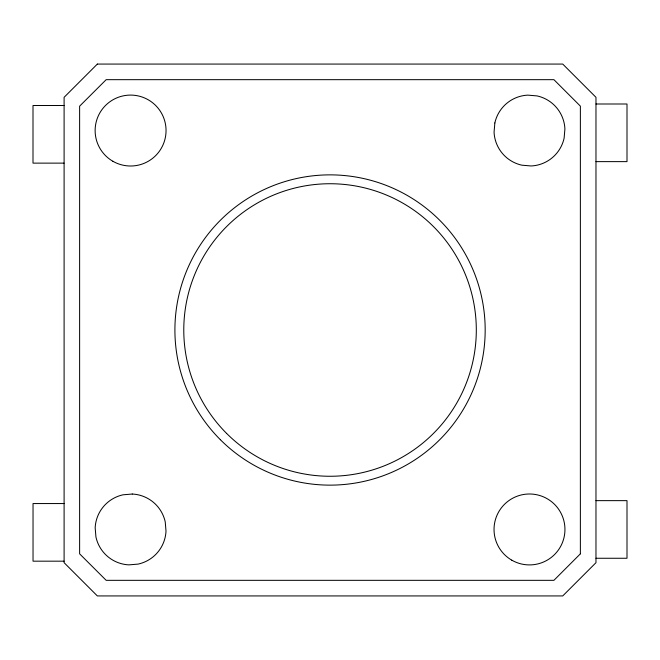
<?xml version="1.0" encoding="UTF-8"?>
<svg xmlns="http://www.w3.org/2000/svg" width="660" height="660" viewBox="0 0 660 660"><rect width="100%" height="100%" fill="white"/><g stroke="black" fill="none" stroke-linecap="round" stroke-linejoin="round"><path stroke-width="0.99" d="M595.972 103.999L627 103.999L627 161.626L595.972 161.626M64.028 105.509L33 105.509L33 163.127L64.028 163.127M595.972 500.643L627 500.643L627 558.261L595.972 558.261M64.061 503.555L33.033 503.555L33.033 561.173L64.061 561.173M494.851 122.966L494.068 132.19A35.458 35.458 0 0 0 521.911 165.19L531.135 165.965A35.458 35.458 0 0 0 564.127 138.13L564.91 128.906A35.458 35.458 0 0 0 537.067 95.915L527.843 95.131A35.458 35.458 0 0 0 494.851 122.966M580.371 553.831L553.913 580.33L106.169 580.33L79.621 553.831L79.621 106.169L106.169 79.67L553.913 79.67L580.371 106.128L580.371 553.831M97.35 64.069L64.102 97.309L64.102 562.691L97.35 595.93L562.732 595.93L595.972 562.691L595.972 97.309L562.732 64.069L97.35 64.069M132.28 494.035L123.057 494.802A35.458 35.458 0 0 0 95.172 527.761L95.939 536.984A35.458 35.458 0 0 0 128.898 564.869L138.121 564.102A35.458 35.458 0 0 0 166.006 531.143L165.239 521.911A35.458 35.458 0 0 0 132.28 494.035M112.86 161.255A35.458 35.458 0 0 0 166.048 130.548A35.458 35.458 0 0 0 112.86 99.841A35.458 35.458 0 0 0 112.86 161.255M511.764 560.159A35.458 35.458 0 0 0 564.952 529.452A35.458 35.458 0 0 0 511.764 498.745A35.458 35.458 0 0 0 511.764 560.159M220.349 439.692A155.125 155.125 0 0 0 479.886 370.153A155.125 155.125 0 0 0 289.888 180.155A155.125 155.125 0 0 0 220.349 439.692M226.619 433.422A146.264 146.264 0 0 0 471.322 367.859A146.264 146.264 0 0 0 292.182 188.719A146.264 146.264 0 0 0 226.619 433.422"/></g></svg>
